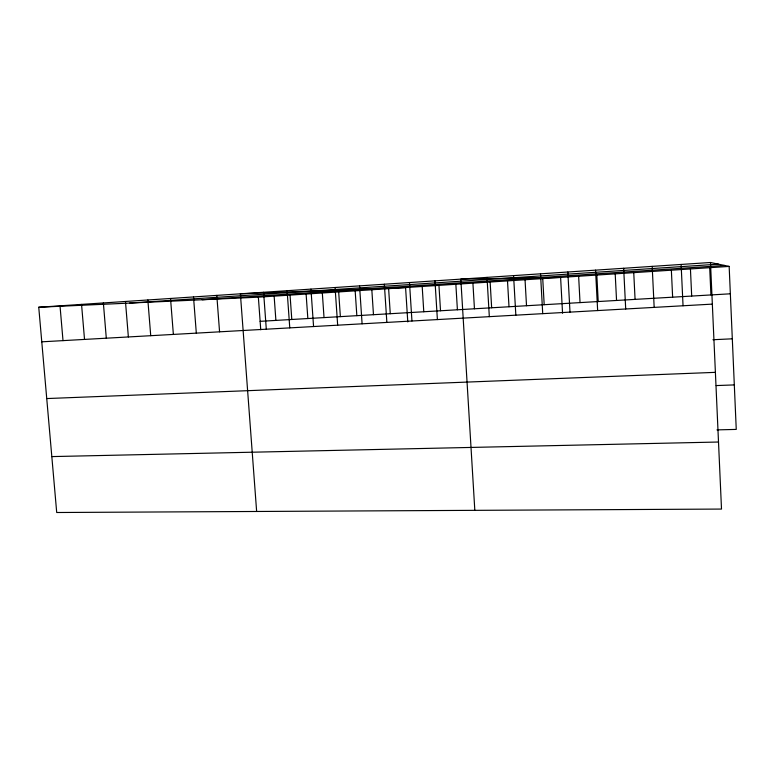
<?xml version="1.0" encoding="UTF-8"?>
<svg xmlns="http://www.w3.org/2000/svg" width="775" height="775" viewBox="0 0 775 775"><rect width="100%" height="100%" fill="white"/><g stroke="black" fill="none" stroke-linecap="round" stroke-linejoin="round"><path stroke-width="1.16" d="M710.481 262.493L721.506 509.068L56.711 512.507L38.75 307.249L710.481 262.493L729.159 266.416L736.25 429.408L716.962 429.883M129.628 303.083L718.483 264.168M202.197 299.751L724.586 265.457M38.75 307.249L258.356 297.174L729.159 266.416M260.129 321.334L730.35 293.802M41.773 341.823L712.341 304.12M712.932 339.731L732.307 338.811M46.742 398.563L715.393 372.349M716.187 385.572L734.312 384.913M51.818 456.591L718.512 442.021M60.014 305.834L63.008 340.632M81.549 304.391L84.523 339.421M103.366 302.938L106.301 338.191M147.851 299.983L150.728 335.691M125.463 301.475L128.369 336.951M170.529 298.472L173.368 334.422M193.508 296.941L196.317 333.134M216.797 295.382L219.567 331.826M256.641 511.471L240.386 293.812L405.577 287.554L407.786 321.925M274.137 296.147L275.89 320.404M263.597 292.272L266.3 329.201M258.356 297.174L260.749 329.762M306.115 294.054L307.84 318.535M290.053 295.11L291.797 319.474M287.108 290.702L289.772 327.873M322.323 292.998L324.028 317.585M310.94 289.114L313.565 326.537M359.552 285.878L362.099 323.814M355.173 290.848L356.839 315.667M338.675 291.933L340.361 316.636M335.081 287.506L337.668 325.18M384.352 284.222L386.861 322.419M371.826 289.763L373.472 314.698M409.491 282.546L411.951 321.005M388.624 288.668L390.261 313.71M438.95 285.374L440.52 310.775M434.978 280.85L437.391 319.581M422.191 286.469L423.78 311.753M474.823 510.337L460.815 279.126L560.606 277.431L562.553 313.255M455.855 284.27L457.405 309.787M490.139 282.032L491.65 307.782M487.01 277.382L489.325 316.655M472.915 283.156L474.455 308.789M513.573 275.609L515.84 315.163M507.509 280.899L509.001 306.764M542.742 278.593L544.186 304.701M540.514 273.817L542.723 313.652M525.043 279.756L526.516 305.738M567.833 271.996L569.993 312.122M596.827 275.057L598.203 301.543M595.549 270.155L597.651 310.562M578.634 276.249L580.029 302.608M615.205 273.866L616.551 300.468M633.747 272.645L635.074 299.382M623.662 268.276L625.706 308.993M671.363 270.194L672.632 297.183M652.182 266.377L654.168 307.384M690.438 268.944L691.688 296.069M681.118 264.449L683.046 305.767M709.706 267.685L710.927 294.946"/></g></svg>
